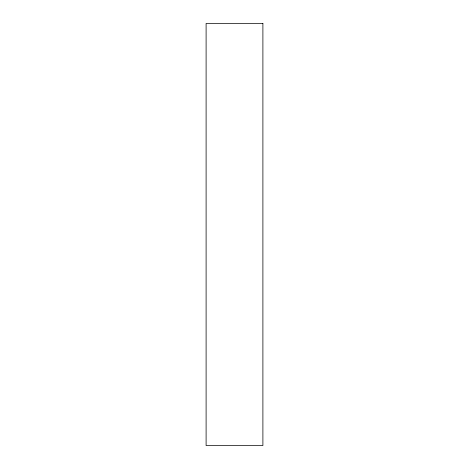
<?xml version="1.0" encoding="UTF-8"?>
<svg xmlns="http://www.w3.org/2000/svg" width="469" height="469" viewBox="0 0 469 469"><rect width="100%" height="100%" fill="white"/><g stroke="black" fill="none" stroke-linecap="round" stroke-linejoin="round"><path stroke-width="0.7" d="M262.898 23.45L206.102 23.45L206.102 445.55L262.898 445.55L262.898 23.45"/></g></svg>
